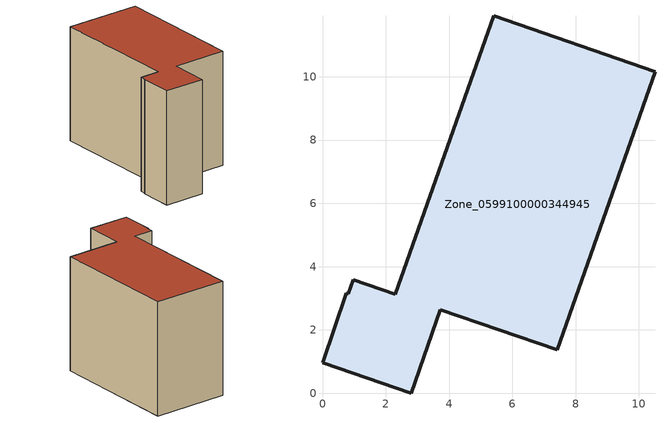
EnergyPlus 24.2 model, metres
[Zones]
Zone_0599100000344945
 floor ground (C_G): 0.81,3.14 0.97,3.58 2.3,3.12 5.41,11.93 10.51,10.15 7.41,1.37 3.73,2.63 2.8,0 0,0.96 0.76,3.15 z0
 wall outside (C_F): 0.76,3.15 0,0.96 2.8,0 3.73,2.63 7.41,1.37 10.51,10.15 5.41,11.93 2.3,3.12 0.97,3.58 0.81,3.14 0.76,3.15 z0:8.17
 roof outside (C_R): 0.97,3.58 0.81,3.14 0.76,3.15 0,0.96 2.8,0 3.73,2.63 7.41,1.37 10.51,10.15 5.41,11.93 2.3,3.12 z8.17
[BUILDING]
Pand.0599100000344945: North Axis=0; Terrain=City; Loads Convergence Tolerance Value=0.04; Temperature Convergence Tolerance Value=0.4; Solar Distribution=FullExterior; Maximum Number of Warmup Days=25; Minimum Number of Warmup Days=1
[Site:Location]
Rotterdam.The.Hague.AP_ZH_NLD Design_Conditions: Latitude=51.96; Longitude=4.45; Time Zone=1; Elevation=-4.5
[SITE:GROUNDTEMPERATURE:BUILDINGSURFACE]
18, 18, 18, 18, 18, 18, 18, 18, 18, 18, 18, 18
[MATERIAL] Thermal Absorptance=0.9; Solar Absorptance=0.7; Visible Absorptance=0.7
Name | Roughness | Thickness | Conductivity | Density | Specific Heat
G.TI.1992-2005 | MediumSmooth | 0.15 | 0.06 | 540 | 1210
F.TI.1992-2005 | Rough | 0.3 | 0.12 | 1920 | 840
R.TI.1992-2005 | MediumRough | 0.2 | 0.08 | 1500 | 1000
[CONSTRUCTION]
C_G: G.TI.1992-2005
C_F: F.TI.1992-2005
C_R: R.TI.1992-2005
[ZONE]
Zone_0599100000344945: Type=1; Multiplier=1; Ceiling Height=Autocalculate; Volume=Autocalculate; Floor Area=autocalculate; Part of Total Floor Area=Yes
[ZONEINFILTRATION:DESIGNFLOWRATE]
Infil_Zone_0599100000344945: Zone or ZoneList or Space or SpaceList=Zone_0599100000344945; Schedule=AlwaysOn; Design Flow Rate Calculation Method=Flow/Area; Flow Rate per Floor Area=0.0015; Constant Term Coefficient=1; Temperature Term Coefficient=0; Velocity Term Coefficient=0; Velocity Squared Term Coefficient=0
[HVACTEMPLATE:ZONE:IDEALLOADSAIRSYSTEM]
Zone_0599100000344945: Maximum Heating Supply Air Temperature=50; Minimum Cooling Supply Air Temperature=13; Maximum Heating Supply Air Humidity Ratio=0.0156; Minimum Cooling Supply Air Humidity Ratio=0.0077; Heating Limit=NoLimit; Cooling Limit=NoLimit; Dehumidification Control Type=ConstantSensibleHeatRatio; Cooling Sensible Heat Ratio=0.7; Dehumidification Setpoint=60; Humidification Control Type=None; Humidification Setpoint=30; Outdoor Air Method=None; Outdoor Air Flow Rate per Person=0.00944; Outdoor Air Flow Rate per Zone Floor Area=0; Outdoor Air Flow Rate per Zone=0; Demand Controlled Ventilation Type=None; Outdoor Air Economizer Type=NoEconomizer; Heat Recovery Type=None; Sensible Heat Recovery Effectiveness=0.7; Latent Heat Recovery Effectiveness=0.65
[ZONECONTROL:THERMOSTAT]
ThermostatControl_Zone_0599100000344945: Zone or ZoneList=Zone_0599100000344945; Control Type Schedule=DualSetpointControlType; Control 1=Thermostat_Zone_0599100000344945; Temperature Difference Between Cutout And Setpoint=0
[THERMOSTATSETPOINT:DUALSETPOINT]
Thermostat_Zone_0599100000344945: Heating Setpoint Temperature Schedule=HeatingSetpoint_Zone_0599100000344945; Cooling Setpoint Temperature Schedule=CoolingSetpoint_Zone_0599100000344945
[SCHEDULE:COMPACT]
HeatingSetpoint_Zone_0599100000344945: Through: 12/31, For: AllDays, Until: 24:00, 21
CoolingSetpoint_Zone_0599100000344945: Through: 12/31, For: AllDays, Until: 24:00, 24
DualSetpointControlType: Through: 12/31, For: AllDays, Until: 24:00, 4
AlwaysOn: Through: 12/31, For: AllDays, Until: 24:00, 1
